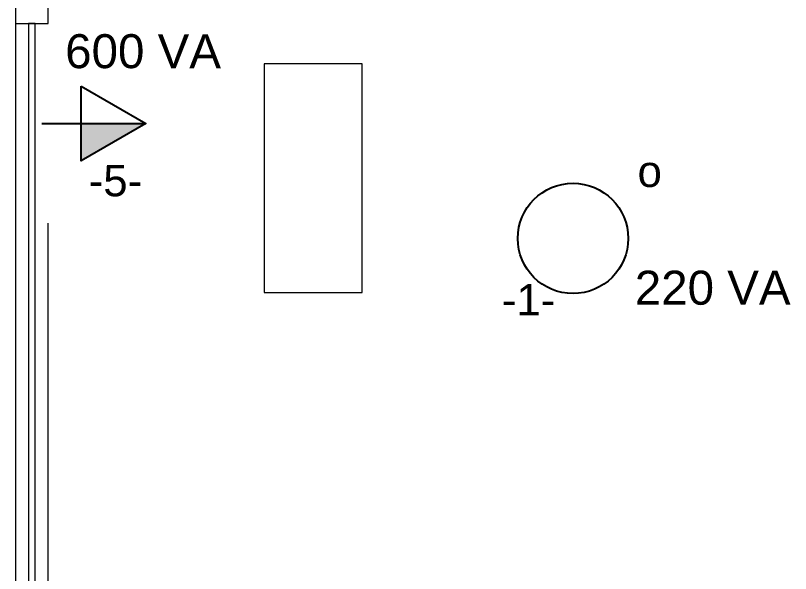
# Model space of a CAD drawing. Header units: metres. Extents: x -182 to 99, y 70 to 113.
# Drawn here: x -6.784 to -4.413, y 94.275 to 95.982 of the extents above; entities that cross this region are included whole.
import ezdxf

# ---------------------------------------------------------------- set-up
doc = ezdxf.new("R2010")
doc.units = ezdxf.units.M
doc.header["$LTSCALE"] = 0.01
for name, color, linetype, lineweight in [('A-GLAZ', 6, 'Continuous', 9), ('A-GLAZ-CWMG', 3, 'Continuous', 9), ('S-COLS', 6, 'Continuous', 9)]:
    doc.layers.add(name, color=color, linetype=linetype, lineweight=lineweight)
doc.layers.add('Elétrica', color=7, linetype='Continuous')
doc.styles.add('Arial', font='arial.ttf', dxfattribs={"height": 0.29506})

# ---------------------------------------------------------------- blocks, each defined once
blk = doc.blocks.new('Pilar rectangular hormigón - 300 x 700 mm-506285-Nivel 4')
at = {"layer": 'S-COLS'}
for p, q in [((0.15, 0.35), (-0.15, 0.35)), ((-0.15, 0.35), (-0.15, -0.35)), ((0.15, -0.35), (0.15, 0.35)), ((-0.15, -0.35), (0.15, -0.35))]:
    blk.add_line(p, q, dxfattribs=at)
blk = doc.blocks.new('Panel de sistema - Acristalado 2-563068-Nivel 4')
at = {"layer": 'A-GLAZ'}
for p, q in [((0.9626, 0.01), (-0.9626, 0.01)), ((-0.9626, 0.01), (-0.9626, -0.01)), ((0.9626, -0.01), (0.9626, 0.01)), ((-0.9626, -0.01), (0.9626, -0.01))]:
    blk.add_line(p, q, dxfattribs=at)
blk = doc.blocks.new('Montante rectangular - Montante rectangular - 5 x 10 cm-563062-Nivel 4')
at = {"layer": 'A-GLAZ-CWMG', "lineweight": 13}
for p, q in [((-0.025, 0.05), (0.025, 0.05)), ((-0.025, -0.05), (-0.025, 0.05)), ((0.025, 0.05), (0.025, -0.05)), ((0.025, -0.05), (-0.025, -0.05))]:
    blk.add_line(p, q, dxfattribs=at)
blk = doc.blocks.new('Montante rectangular - Montante rectangular - 5 x 10 cm-V35-Nivel 4')
at = {"layer": 'A-GLAZ-CWMG'}
for p, q in [((-9.337, -1.5731), (-9.337, -3.4983)), ((-9.237, -3.4983), (-9.237, -2.1837))]:
    blk.add_line(p, q, dxfattribs=at)

msp = doc.modelspace()

# ---------------------------------------------------------------- hatches: boundary and pattern name
at = {"layer": 'Elétrica'}
msp.add_hatch(color=256, dxfattribs=at).paths.add_polyline_path([(-6.3852, 95.6513), (-6.583, 95.6513), (-6.583, 95.5371)])

# ---------------------------------------------------------------- linework, layer by layer
for p, q in [((-6.7029, 95.6513), (-6.583, 95.6513)), ((-6.583, 95.6513), (-6.3852, 95.6513))]:
    msp.add_line(p, q, dxfattribs=at)
msp.add_lwpolyline([(-6.583, 95.7654), (-6.3852, 95.6513), (-6.583, 95.5371)], close=True, dxfattribs=at)
msp.add_circle((-5.0784, 95.2996), 0.1688, dxfattribs=at)

# ---------------------------------------------------------------- block references
at = {"layer": 'A-GLAZ', "rotation": 89.9999999999999}
msp.add_blockref('Panel de sistema - Acristalado 2-563068-Nivel 4', (-6.7339, 94.994), dxfattribs=at)
at = {"layer": 'A-GLAZ-CWMG', "extrusion": (0, 0, -1), "rotation": 90.00000000000004}
msp.add_blockref('Montante rectangular - Montante rectangular - 5 x 10 cm-563062-Nivel 4', (6.7339, 95.9816), dxfattribs=at)
at = {"layer": 'A-GLAZ-CWMG'}
msp.add_blockref('Montante rectangular - Montante rectangular - 5 x 10 cm-V35-Nivel 4', (2.5531, 97.5297), dxfattribs=at)
at = {"layer": 'S-COLS', "rotation": 180}
msp.add_blockref('Pilar rectangular hormigón - 300 x 700 mm-506285-Nivel 4', (-5.8729, 95.4837), dxfattribs=at)

# ---------------------------------------------------------------- texts
at = {"layer": 'Elétrica', "lineweight": 20, "style": 'Arial'}
for s, height, p in [('-5-', 0.09589, (-6.56, 95.4286)), ('o', 0.0959, (-4.881, 95.457)), ('-1-', 0.09589, (-5.296, 95.0641))]:
    msp.add_text(s, height=height, dxfattribs=at).set_placement(p)
at = {"layer": 'Elétrica', "lineweight": 20, "char_height": 0.104025, "width": 0.595396, "attachment_point": 8, "style": 'Arial'}
for s, insert in [('{\\H0.0275x;\\P\\P}600 VA', (-6.3936, 95.8189)), ('{\\H0.0275x;\\P\\P}220 VA', (-4.6511, 95.0954))]:
    msp.add_mtext(s, dxfattribs=dict(at, insert=insert))

doc.saveas('drawing.dxf')
